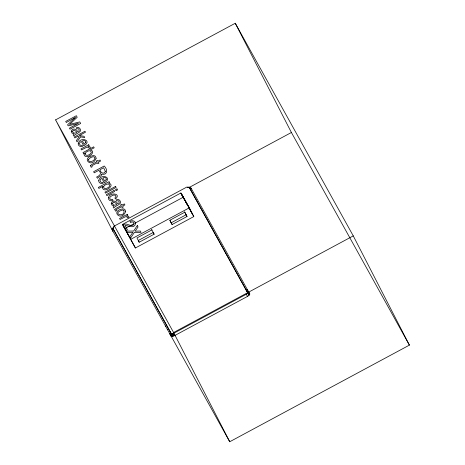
<?xml version="1.0" encoding="UTF-8"?>
<svg xmlns="http://www.w3.org/2000/svg" width="465" height="465" viewBox="0 0 465 465"><rect width="100%" height="100%" fill="white"/><g stroke="black" fill="none" stroke-linecap="round" stroke-linejoin="round"><path stroke-width="0.7" d="M169.673 333.457L171.207 336.276L174.509 335.666L247.49 296.414A4.464 3.418 -27.2 0 0 248.868 295.38L249.798 294.008L248.264 291.189M112.925 228.466L170.794 332.853L112.925 228.466L113.896 226.275L186.878 187.023L189.272 187.401L249.013 295.217M171.19 333.492L170.08 334.091L173.387 333.481L246.369 294.229A4.464 3.418 -27.2 0 0 247.746 293.194L248.676 291.822L247.566 292.415M55.597 119.877L235.267 23.25L353.261 235.883L409.403 345.123L229.733 441.75L111.74 229.117L55.597 119.877L173.596 332.51L229.733 441.75M111.74 229.117L113.018 228.431M189.104 187.511L291.404 132.49L235.267 23.25M122.493 224.403L180.879 192.998L189.302 207.832L193.8 216.58L135.414 247.979L122.493 224.403L135.414 247.979M124.992 228.553L133.879 223.775M135.146 223.09L183.379 197.154M193.8 216.58L181.129 193.341L189.302 207.832L130.921 239.231L123.161 225.839L123.562 226.624M151.916 229.89L136.983 237.923L139.192 242.224L154.124 234.191L151.602 229.414M172.091 224.531L169.882 220.23L184.814 212.197L187.023 216.498L172.091 224.531L171.143 222.822L186.076 214.789L184.495 211.72M173.596 332.51L353.261 235.883M123.917 210.442C125.474 218.48 110.571 213.528 122.562 210.006A2.011 1.54 -27.2 0 1 123.917 210.442M182.948 196.753L185.279 200.839M189.272 187.401L247.787 292.915M180.879 192.998L182.716 196.503M291.404 132.49L409.403 345.123M187.529 187.447A3.185 2.441 -27.2 0 1 191.144 188.255L249.798 294.008M183.948 198.822L184.628 200.055M185.651 201.897L187.354 204.966M189.057 208.035L192.615 214.441M186.076 214.789L187.023 216.498M154.124 234.191L153.177 232.483L138.245 240.515L139.192 242.224M170.045 331.394L171.405 333.992M181.548 194.44L181.949 195.219M247.363 289.561L247.74 290.294M248.415 292.322L249.542 294.514M248.112 292.77L249.234 294.961M246.392 290.334L247.142 291.793M245.537 288.788L246.281 290.247M246.369 294.229L247.49 296.414M191.144 188.255L191.516 188.982A3.185 2.441 -27.2 0 0 190.853 188.284M169.882 220.364L171.143 222.822M173.387 333.481L174.509 335.666M172.858 333.731L173.986 335.916M172.312 333.928L173.439 336.114M171.759 334.062L172.881 336.247M172.66 336.276L170.957 333.103L171.457 334.073M171.201 334.137L172.323 336.323M170.649 334.149L171.777 336.334M170.12 334.097L171.248 336.288M167.243 329.086L167.621 329.813M165.511 325.959L165.883 326.686M189.302 207.832L190.232 209.767M113.082 228.972A3.185 2.441 -27.2 0 0 112.925 231.256L112.547 230.524A3.185 2.441 -27.2 0 1 114.169 226.879M102.422 187.285C103.102 194.265 116.419 185.029 108.641 183.14L109.67 182.588L109.136 181.623L98.336 187.436L98.882 188.424L102.841 186.296L102.422 187.285M103.544 186.843C103.771 190.185 108.508 188.011 109.571 186.25C110.629 182.251 104.114 184.297 103.544 186.843M85.147 153.584C85.362 157.205 90.937 154.636 91.402 152.311C90.745 149.062 85.862 151.421 85.147 153.584M84.008 153.973C84.584 160.971 97.935 152.032 90.338 149.869L94.192 147.794L93.657 146.83L82.997 152.567L83.502 153.479L84.491 152.944L84.008 153.973M71.267 131.182L71.947 133.042L73.952 133.868L73.139 134.92L73.778 136.036C74.859 134.1 78.515 133.385 80.364 131.171C81.259 128.852 78.399 126.253 76.266 127.852L76.783 128.776L78.469 128.741L79.23 129.962L79.009 131.002L77.597 131.572C76.609 128.631 72.168 127.927 71.267 131.182M111.251 203.228L111.926 205.088L113.931 205.914L113.123 206.96L113.756 208.082C114.838 206.14 118.494 205.431 120.348 203.217C121.237 200.897 118.377 198.299 116.25 199.892L116.762 200.822L118.453 200.787L119.209 202.008L118.988 203.048L117.581 203.612C116.587 200.671 112.152 199.973 111.251 203.228M135.542 223.496C134.53 229.239 128.392 225.653 125.004 225.386L127.393 229.687L126.16 230.349L123.161 224.938C126.683 221.613 132.217 228.919 134.147 223.52C133.972 221.666 131.705 221.671 130.508 222.543L129.95 221.538C131.932 220.026 135.385 220.677 135.542 223.496M96.139 158.187C91.96 169.225 79.98 157.432 93.523 155.601A3.633 2.778 -27.2 0 1 95.401 156.438L96.139 158.187M125.69 211.436C121.51 222.473 109.531 210.68 123.074 208.849A3.633 2.778 -27.2 0 1 124.951 209.686L125.69 211.436M90.466 165.703L91.181 167.319L92.21 166.766L91.861 166.005L92.291 165.505L97.342 162.785L97.865 163.727L98.929 163.151L98.406 162.209L100.568 161.047L100.016 160.047L97.853 161.21L97.412 160.413L96.348 160.983L96.79 161.785L91.657 164.54L90.466 165.703M114.803 209.552L115.518 211.168L116.546 210.616L116.198 209.855L116.622 209.355L121.679 206.634L122.202 207.576L123.266 207.006L122.743 206.065L124.905 204.902L124.347 203.897L122.185 205.059L121.743 204.263L120.679 204.833L121.121 205.635L115.994 208.39L114.803 209.552M101.759 174.166C101.736 176.537 98.382 176.433 97.58 178.293L96.598 177.078C99.853 175.503 102.195 173.747 98.783 170.353L94.226 172.8L93.616 171.707L104.241 165.993C107.868 169.33 107.682 175.549 101.759 174.166M72.639 131.159C72.395 133.432 75.603 133.606 76.841 132.252C75.731 131.194 73.929 128.817 72.639 131.159M112.617 203.205C112.379 205.478 115.587 205.646 116.82 204.298C115.709 203.234 113.913 200.863 112.617 203.205M78.26 143.29C77.655 145.714 80.643 147.306 82.665 146.283L82.125 145.307C79.306 146.399 78.434 142.11 81.34 141.494L83.735 145.812C92.942 140.971 80.521 135.85 78.26 143.29M98.772 180.251C98.162 182.675 101.155 184.262 103.178 183.245L102.637 182.268C99.812 183.361 98.946 179.066 101.852 178.455L104.247 182.774C113.454 177.932 101.033 172.811 98.772 180.251M108.49 197.573L108.682 199.375L109.821 200.496A3.017 2.313 -27.2 0 0 111.548 200.723L113.041 200.299L112.507 199.334L110.873 199.566L109.682 198.45A1.814 1.389 -27.2 0 1 109.978 197.247C111.199 195.736 115.157 193.516 116.006 196.399L114.907 198.044L115.442 199.003C121.9 193.504 109.775 191.836 108.49 197.573M88.524 159.478C88.048 163.994 96.848 160.355 94.366 157.193A2.011 1.54 -27.2 0 0 93.012 156.752L90.582 157.525L88.524 159.478M105.381 171.44C104.282 174.782 100.045 172.806 99.981 169.702L103.614 167.749L105.381 171.44M85.81 142.307L84.206 144.237L82.392 140.965C83.607 140.151 85.926 140.5 85.81 142.307M106.316 179.269L104.718 181.199L102.899 177.926C104.114 177.113 106.439 177.461 106.316 179.269M137.297 225.554L133.624 231.053L126.567 231.088L127.305 232.407L132.914 232.297L129.752 236.83L130.508 238.185L134.379 232.413L141.064 232.337L140.337 231.035L135.135 231.175L138.059 226.926L137.297 225.554M80.573 136.861L77.051 141.848L76.347 140.587L79.23 136.646L77.771 136.35L74.865 137.913L74.336 136.966L84.961 131.246L85.49 132.2L79.323 135.518L84.026 136.292L84.723 137.559L80.573 136.861M75.249 117.628L67.57 124.771L68.175 125.858L78.416 123.341L69.442 128.142L70.017 129.183L80.643 123.469L79.782 121.917L69.517 124.44L77.213 117.285L76.347 115.715L65.716 121.435L66.297 122.481L75.249 117.628M88.716 144.749L80.968 148.916L81.52 149.904L86.81 147.196L88.402 147.364L89.071 148.283L90.448 147.544L89.855 146.725L87.902 146.411L89.239 145.69L88.716 144.749M115.587 186.43L104.962 192.144L105.509 193.138L116.134 187.418L115.587 186.43M114.047 190.476L106.334 194.62L106.892 195.631L114.605 191.481L114.047 190.476M116.959 188.906L115.483 189.703L116.041 190.708L117.517 189.912L116.959 188.906M127.305 214.289L119.563 218.457L120.109 219.445L125.399 216.737L126.992 216.905L127.66 217.823L129.038 217.085L128.45 216.266L126.492 215.952L127.829 215.231L127.305 214.289"/></g></svg>
